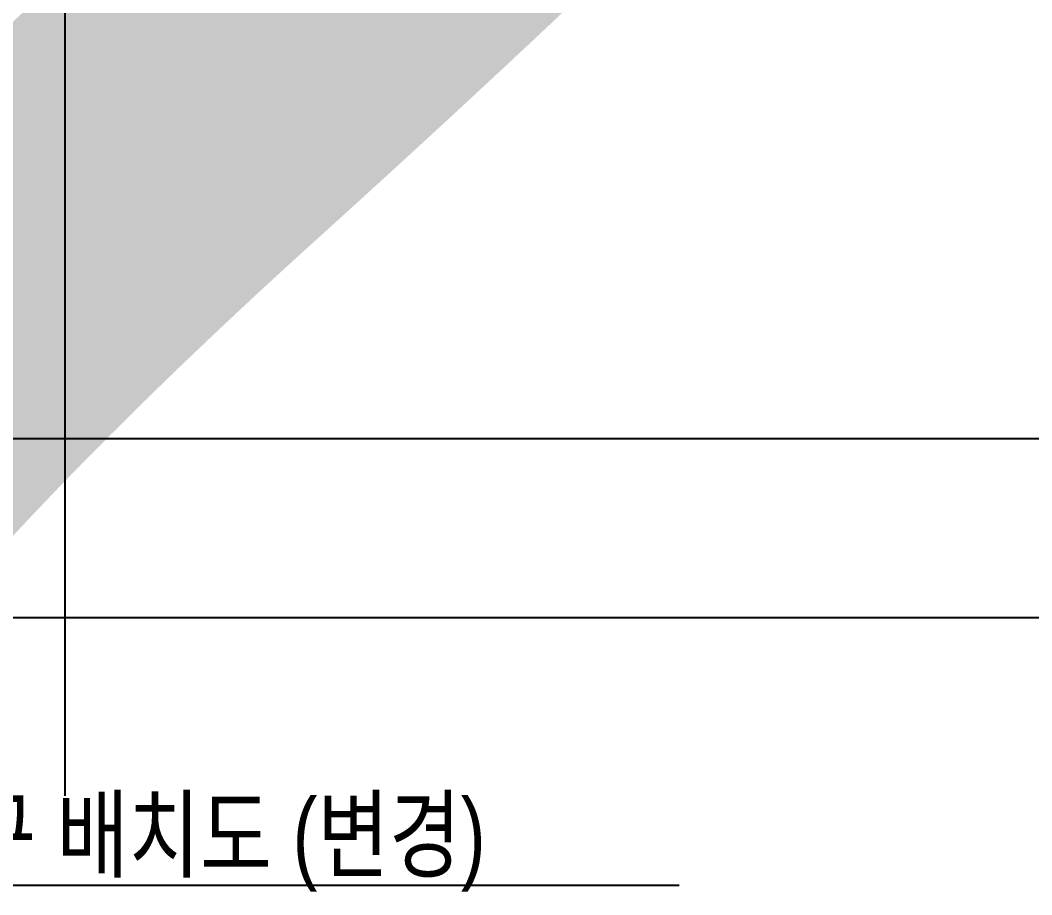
# Model space of a CAD drawing. Header units: millimetres. Extents: x 0 to 253659, y 0 to 59400.
# Drawn here: x 62700 to 68366, y 39056 to 43956 of the extents above; entities that cross this region are included whole.
import ezdxf

# ---------------------------------------------------------------- set-up
doc = ezdxf.new("R2010")
doc.units = ezdxf.units.MM
doc.header["$LTSCALE"] = 200
doc.header["$MEASUREMENT"] = 0
for name, color, linetype in [('1', 1, 'CONTINUOUS'), ('4', 4, 'CONTINUOUS'), ('A-벽', 7, 'CONTINUOUS'), ('dwg_title', 7, 'CONTINUOUS')]:
    doc.layers.add(name, color=color, linetype=linetype)
doc.layers.add('x', color=161, linetype='CONTINUOUS', plot=False)
doc.styles.get("Standard").update_dxf_attribs({"font": ''})
doc.styles.add('돋움', font='gulim.ttc', dxfattribs={"width": 0.8})
doc.styles.get('Standard').set_extended_font_data('Gulim')

msp = doc.modelspace()

# ---------------------------------------------------------------- linework, layer by layer
at = {"layer": '1'}
for p, q in [((62948.859, 53409.695), (62948.859, 39609.695)), ((73898.859, 41609.695), (51998.859, 41609.695))]:
    msp.add_line(p, q, dxfattribs=at)
at = {"layer": '4'}
msp.add_line((59438.795, 39109.695), (66390.709, 39109.695), dxfattribs=at)
at = {"layer": 'x'}
msp.add_lwpolyline([(73898.859, 40609.695), (73898.859, 53409.695), (51998.859, 53409.695), (51998.859, 40609.695), (73898.859, 40609.695)], dxfattribs=at)

# ---------------------------------------------------------------- texts
at = {"layer": 'A-벽', "insert": (56860.275, 56025.894), "char_height": 20000, "attachment_point": 1}
msp.add_mtext_dynamic_manual_height_columns('2', width=367.11901, gutter_width=12.5, heights=[0], dxfattribs=at)
at = {"layer": 'dwg_title', "style": '돋움', "width": 0.8}
msp.add_text('주방 기구 배치도 (변경)', height=400, dxfattribs=at).set_placement((61065.314, 39193.219))

doc.saveas('drawing.dxf')
